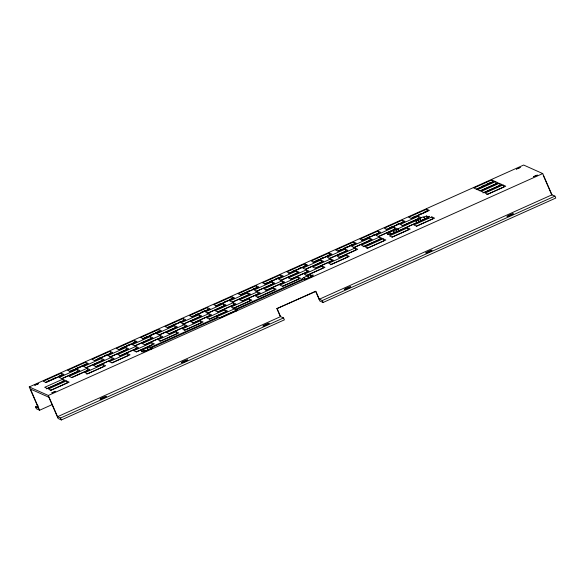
<?xml version="1.0" encoding="UTF-8"?>
<svg xmlns="http://www.w3.org/2000/svg" width="585" height="585" viewBox="0 0 585 585"><rect width="100%" height="100%" fill="white"/><g stroke="black" fill="none" stroke-linecap="round" stroke-linejoin="round"><path stroke-width="0.88" d="M38.04 405.727L35.539 406.853L38.486 408.169L29.25 386.934L523.655 165.043L542.726 173.577L551.962 194.82L554.909 196.136L555.75 198.066L323.103 302.482L319.856 301.026L315.6 291.25L276.88 308.624L280.295 316.478L283.542 317.926L284.376 319.856L61.345 419.957L58.098 418.502L48.869 397.266L30.383 388.996L39.619 410.231L52.123 404.623M61.22 373.201L43.275 381.252L46.025 382.488L63.977 374.429L61.22 373.201L62.061 375.131L45.747 382.451M85.585 362.261L67.633 370.32L70.39 371.555L88.335 363.497L85.585 362.261L86.426 364.199L69.286 371.885M109.943 351.329L91.999 359.387L94.748 360.616L112.7 352.565L109.943 351.329L110.784 353.26L94.47 360.587M134.309 340.397L116.356 348.455L119.106 349.684L137.058 341.633L134.309 340.397L135.15 342.327L118.828 349.654M158.667 329.465L140.714 337.523L143.471 338.752L161.423 330.7L158.667 329.465L159.508 331.395L142.374 339.088M183.032 318.532L165.08 326.591L167.829 327.819L185.781 319.761L183.032 318.532L183.865 320.463L167.551 327.79M207.39 307.6L189.438 315.659L192.194 316.887L210.147 308.829L207.39 307.6L208.231 309.531L191.909 316.851M231.755 296.668L213.803 304.719L216.552 305.955L234.505 297.897L231.755 296.668L232.589 298.599L215.455 306.284M256.113 285.736L238.161 293.787L240.918 295.023L258.863 286.964L256.113 285.736L256.954 287.666L240.632 294.986M280.471 274.796L262.526 282.855L265.276 284.091L283.228 276.032L280.471 274.796L281.312 276.727L264.998 284.054M304.836 263.864L286.884 271.923L289.641 273.151L307.586 265.1L304.836 263.864L305.677 265.795L288.544 273.488M329.194 252.932L311.249 260.99L313.999 262.219L331.951 254.168L329.194 252.932L330.035 254.863L312.902 262.555M353.559 242L335.607 250.058L338.357 251.287L356.309 243.228L353.559 242L354.4 243.93L338.079 251.257M377.917 231.068L359.965 239.126L362.722 240.355L380.674 232.296L377.917 231.068L378.758 232.998L361.625 240.691M402.283 220.136L384.33 228.187L387.08 229.422L405.032 221.364L402.283 220.136L403.123 222.066L385.983 229.751M426.641 209.203L408.688 217.254L411.445 218.49L429.397 210.432L426.641 209.203L427.481 211.134L411.16 218.454M491.773 179.968L473.828 188.026L476.578 189.255L494.53 181.204L491.773 179.968L492.614 181.898L476.3 189.226M47.056 381.508L50.398 380.016M52.065 379.263L55.4 377.771M58.734 376.272L61.235 375.146M70.405 371.036L72.906 369.91M75.406 368.791L79.575 366.919M81.242 366.166L84.576 364.674M97.914 358.685L101.249 357.186M104.583 355.695L106.258 354.941M121.263 348.207L124.598 346.715M126.265 345.962L130.433 344.09M132.934 342.971L135.435 341.845M143.771 338.108L147.106 336.609M150.44 335.11L153.775 333.618M155.442 332.865L158.776 331.373M167.953 327.256L170.454 326.13M172.122 325.384L175.456 323.885M178.791 322.393L180.458 321.64M191.295 316.777L192.962 316.032M195.463 314.905L198.798 313.414M201.298 312.288L204.633 310.789M217.978 304.807L221.313 303.308M224.647 301.809L226.315 301.063M229.649 299.564L232.984 298.072M241.32 294.328L244.654 292.829M246.322 292.083L249.656 290.584M252.991 289.092L255.491 287.966M264.661 283.849L267.162 282.73M269.663 281.604L273.005 280.105M275.506 278.986L278.84 277.487M292.178 271.506L295.513 270.007M298.847 268.508L300.514 267.762M303.849 266.263L306.35 265.144M315.52 261.027L318.854 259.528M320.522 258.782L323.856 257.283M327.19 255.784L329.699 254.665M338.035 250.921L341.369 249.429M343.87 248.303L348.038 246.431M349.706 245.685L353.04 244.186M362.21 240.069L364.711 238.951M366.378 238.197L369.713 236.706M373.047 235.207L374.714 234.461M389.727 227.726L393.061 226.227M396.396 224.728L398.897 223.609M412.235 217.62L415.569 216.128M418.904 214.629L420.571 213.876M423.906 212.384L427.24 210.885M481.433 186.564L484.768 185.065M486.435 184.319L489.769 182.82M77.14 369.406L59.187 377.457L61.944 378.692L79.889 370.634L77.14 369.406L77.98 371.336L61.659 378.656M101.498 358.473L83.553 366.524L86.302 367.76L104.254 359.702L101.498 358.473L102.338 360.404L86.024 367.724M125.863 347.534L107.911 355.592L110.667 356.828L128.612 348.77L125.863 347.534L126.704 349.464L109.57 357.157M150.221 336.602L132.276 344.66L135.025 345.889L152.977 337.837L150.221 336.602L151.062 338.532L134.747 345.859M174.586 325.669L156.634 333.728L159.383 334.956L177.335 326.905L174.586 325.669L175.427 327.6L159.105 334.927M198.944 314.737L180.992 322.796L183.748 324.024L201.701 315.966L198.944 314.737L199.785 316.668L182.652 324.361M223.309 303.805L205.357 311.863L208.106 313.092L226.059 305.034L223.309 303.805L224.143 305.736L207.01 313.428M247.667 292.873L229.715 300.924L232.472 302.16L250.424 294.101L247.667 292.873L248.508 294.803L232.186 302.123M272.032 281.941L254.08 289.992L256.83 291.228L274.782 283.169L272.032 281.941L272.866 283.871L255.733 291.557M296.39 271.001L278.438 279.06L281.195 280.295L299.14 272.237L296.39 271.001L297.231 272.939L280.098 280.624M320.748 260.069L302.803 268.127L305.553 269.356L323.505 261.305L320.748 260.069L321.589 262L305.275 269.327M345.113 249.137L327.161 257.195L329.918 258.424L347.863 250.373L345.113 249.137L345.954 251.067L328.821 258.76M369.471 238.205L351.526 246.263L354.276 247.492L372.228 239.433L369.471 238.205L370.312 240.135L353.179 247.828M393.837 227.273L375.884 235.331L378.634 236.559L396.586 228.501L393.837 227.273L394.678 229.203L378.356 236.53M418.195 216.34L400.25 224.391L402.999 225.627L420.951 217.569L418.195 216.34L419.035 218.271L401.902 225.956M495.51 181.642L477.557 189.694L480.314 190.929L498.266 182.871L495.51 181.642L496.351 183.573L480.029 190.893M394.48 232.676L390.4 234.3L389.559 232.369L393.405 230.644L394.48 232.676L396.981 231.697L398.999 230.79L397.954 228.772L415.906 220.713L416.951 222.739L415.906 220.713M424.154 217.05L426.494 216.004L427.335 217.934L424.995 218.98C425.215 214.834 417.683 218.212 421.149 220.713L419.591 221.408M62.668 379.248L44.716 387.299L47.473 388.535L65.418 380.477L62.668 379.248L63.509 381.179L46.376 388.864M87.026 368.316L69.081 376.367L71.831 377.603L89.783 369.544L87.026 368.316L87.867 370.246L71.553 377.566M111.391 357.377L93.439 365.435L96.196 366.671L114.141 358.612L111.391 357.377L112.232 359.307L95.911 366.634M135.749 346.444L117.804 354.503L120.554 355.731L138.506 347.68L135.749 346.444L136.59 348.375L119.457 356.068M160.114 335.512L142.162 343.57L144.912 344.799L162.864 336.748L160.114 335.512L160.955 337.443L144.634 344.77M184.472 324.58L166.52 332.638L169.277 333.867L187.229 325.808L184.472 324.58L185.313 326.51L168.992 333.838M208.838 313.648L190.886 321.706L193.635 322.935L211.587 314.876L208.838 313.648L209.679 315.578L192.538 323.271M233.196 302.716L215.243 310.767L218 312.002L235.952 303.944L233.196 302.716L234.037 304.646L217.715 311.966M257.561 291.783L239.609 299.834L242.358 301.07L260.31 293.012L257.561 291.783L258.394 293.714L242.08 301.034M281.919 280.844L263.967 288.902L266.723 290.138L284.668 282.08L281.919 280.844L282.76 282.782L265.627 290.467M306.277 269.912L288.332 277.97L291.081 279.199L309.034 271.147L306.277 269.912L307.118 271.842L290.803 279.169M330.642 258.98L312.69 267.038L315.447 268.266L333.392 260.215L330.642 258.98L331.483 260.91L315.161 268.237M355 248.047L337.055 256.106L339.805 257.334L357.757 249.283L355 248.047L355.841 249.978L338.708 257.671M379.365 237.115L361.413 245.173L364.17 246.402L382.115 238.344L379.365 237.115L380.206 239.046L363.066 246.738M499.246 183.31L481.294 191.368L484.051 192.597L502.003 184.546L499.246 183.31L500.087 185.24L482.954 192.933M390.634 234.402L389.793 232.472L387.453 233.525L388.689 234.073L387.562 234.578L389.873 234.607L418.97 221.832L417.968 219.828L420.308 218.775M393.639 230.746L395.979 229.7L396.981 231.697M396.14 229.766L398.158 228.859M416.11 220.808L418.129 219.901M426.494 216.004L427.73 216.552L429.405 216.296L428.278 216.801L428.915 217.086L418.209 221.744L418.655 221.949M424.995 218.98L421.149 220.713M416.747 222.644L398.999 230.79M66.405 380.915L48.453 388.974L51.209 390.202L69.154 382.151L66.405 380.915L67.246 382.846L50.105 390.539M102.945 364.521L84.993 372.572L87.75 373.808L105.695 365.749L102.945 364.521L103.786 366.451L86.653 374.137M127.303 353.581L109.358 361.64L112.108 362.875L130.06 354.817L127.303 353.581L128.144 355.512L111.83 362.839M151.669 342.649L133.716 350.707L136.473 351.936L154.418 343.885L151.669 342.649L152.51 344.58L136.188 351.907M176.026 331.717L158.082 339.775L160.831 341.004L178.783 332.953L176.026 331.717L176.867 333.647L159.734 341.34M200.392 320.785L182.44 328.843L185.189 330.072L203.141 322.013L200.392 320.785L201.233 322.715L184.092 330.408M224.75 309.853L206.805 317.911L209.554 319.139L227.506 311.081L224.75 309.853L225.591 311.783L209.269 319.103M249.115 298.92L231.163 306.971L233.912 308.207L251.864 300.149L249.115 298.92L249.956 300.851L232.815 308.536M273.473 287.988L255.521 296.039L258.277 297.275L276.23 289.217L273.473 287.988L274.314 289.919L257.181 297.604M297.838 277.056L279.886 285.107L282.635 286.343L300.588 278.284L297.838 277.056L298.672 278.986L282.358 286.306M322.196 266.116L304.244 274.175L307.001 275.403L324.946 267.352L322.196 266.116L323.037 268.047L305.904 275.74M346.561 255.184L328.609 263.243L331.359 264.471L349.311 256.42L346.561 255.184L347.395 257.115L330.262 264.808M383.102 238.79L365.15 246.841L367.899 248.077L385.851 240.018L383.102 238.79L383.943 240.72L366.802 248.406M407.46 227.85L389.508 235.909L392.264 237.144L410.217 229.086L407.46 227.85L408.301 229.781L391.979 237.108M431.825 216.918L413.873 224.976L416.622 226.205L434.575 218.154L431.825 216.918L432.659 218.848L416.344 226.176M502.983 184.984L485.031 193.043L487.788 194.271L505.732 186.213L502.983 184.984L503.824 186.915L486.691 194.608M143.42 349.53L144.495 351.57L143.42 349.53L147.266 347.804L148.341 349.845L149.899 349.143M303.944 277.487L305.019 279.528L303.944 277.487L307.79 275.762L308.865 277.795L307.79 275.762M236.53 311.052L235.696 309.114L234.768 308.704L216.823 316.763L217.744 317.172L150.718 347.256L149.84 346.861L147.5 347.914M143.654 349.64L141.314 350.686L142.543 351.241L141.424 351.746L143.734 351.768L152.261 347.943L151.625 347.658L218.651 317.575L219.572 317.991L237.525 309.933L236.596 309.523L303.622 279.44L304.258 279.725L312.785 275.901L312.149 275.615L313.275 275.111L311.6 275.367L310.364 274.818L308.024 275.864M304.178 277.59L301.838 278.643L302.723 279.038L235.696 309.114M144.254 351.461L148.341 349.845M304.785 279.418L308.631 277.692M219.295 317.955L235.609 310.635L234.768 308.704M309.648 277.451L311.205 276.749L310.364 274.818M29.25 386.934L48.321 395.467L542.726 173.577M276.88 308.624L315.9 291.381L319.315 299.227L551.962 194.82M48.321 395.467L57.557 416.703L280.588 316.609L277.173 308.756M57.557 416.703L60.504 418.026L283.542 317.926M319.015 299.096L322.262 300.551L554.909 196.136M39.619 410.231L36.372 408.783L35.539 406.853M543.268 175.376L551.794 194.98M427.73 216.552L428.286 217.839M423.92 216.947L424.761 218.878M417.968 219.828L418.531 221.115M397.954 228.772L398.517 230.059M395.979 229.7L396.82 231.631M393.405 230.644L394.246 232.574M311.6 275.367L312.156 276.654M322.262 300.551L323.103 302.482M150.718 347.256L151.559 349.186M149.84 346.861L150.681 348.792M147.266 347.804L148.1 349.735M60.504 418.026L61.345 419.957M34.829 385.171L38.566 383.628L34.829 385.171M51.933 392.827L55.685 391.35L51.933 392.827M516.416 169.043L520.153 167.5L516.416 169.043M533.52 176.699L537.257 175.156L533.52 176.699M101.578 398.802A3.532 0.402 -23.5 0 0 106.397 396.352A3.532 0.402 -23.5 0 0 101.483 398.092A3.532 0.402 -23.5 0 0 101.578 398.802M182.586 362.407A3.532 0.402 -23.5 0 0 187.727 359.907A3.532 0.402 -23.5 0 0 183.2 361.398A3.532 0.402 -23.5 0 0 182.586 362.407M264.31 325.757A3.532 0.402 -23.5 0 0 269.283 323.278A3.532 0.402 -23.5 0 0 264.53 324.909A3.532 0.402 -23.5 0 0 264.31 325.757M345.538 289.275A3.532 0.402 -23.5 0 0 350.678 286.774A3.532 0.402 -23.5 0 0 346.152 288.266A3.532 0.402 -23.5 0 0 345.538 289.275M426.97 252.735A3.532 0.402 -23.5 0 0 432.11 250.226A3.532 0.402 -23.5 0 0 427.584 251.718A3.532 0.402 -23.5 0 0 426.97 252.735M508.248 216.26A3.532 0.402 -23.5 0 0 513.389 213.752A3.532 0.402 -23.5 0 0 508.862 215.243A3.532 0.402 -23.5 0 0 508.248 216.26"/></g></svg>
